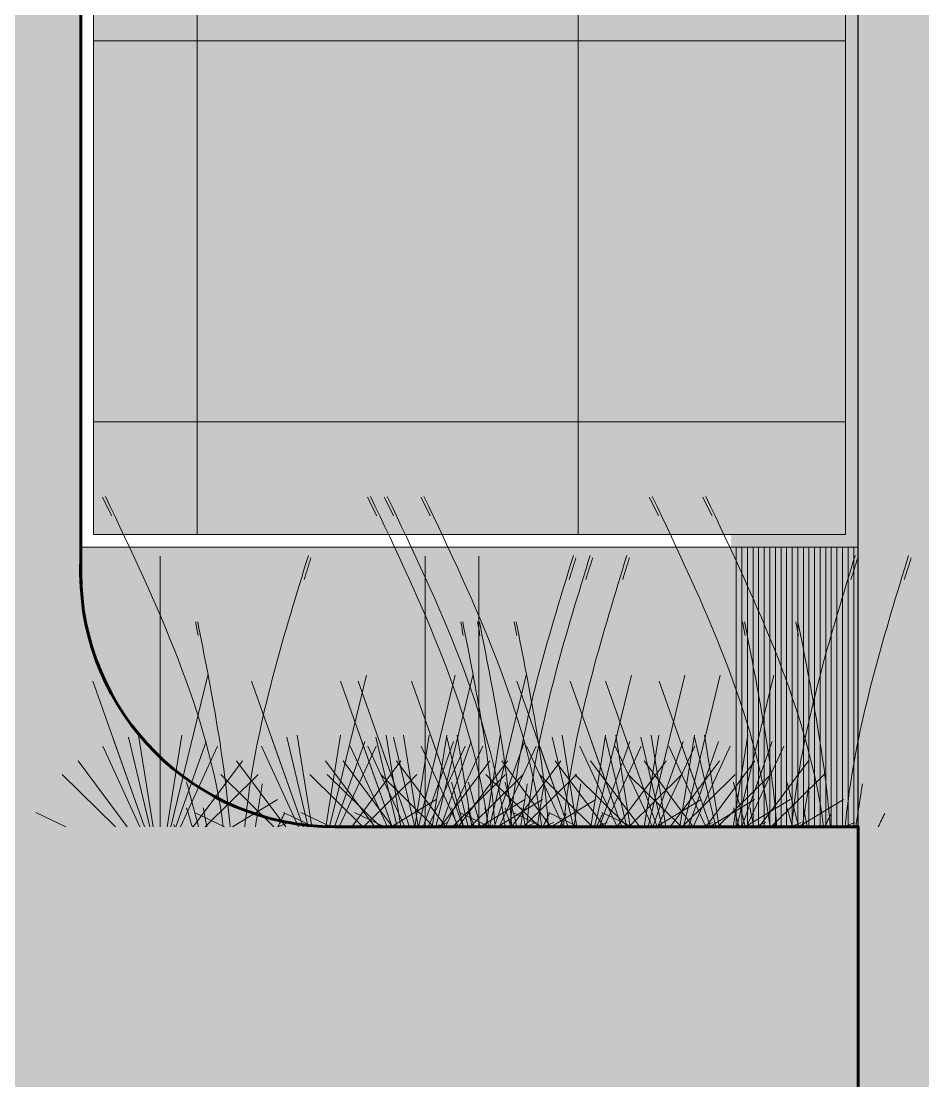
# Model space of a CAD drawing. Header units: millimetres. Extents: x 1555 to 3397, y 790 to 1592.
# Drawn here: x 1763.625 to 1765.399, y 802.072 to 804.158 of the extents above; entities that cross this region are included whole.
import ezdxf

# ---------------------------------------------------------------- set-up
doc = ezdxf.new("R2010")
doc.units = ezdxf.units.MM
doc.layers.get('0').update_dxf_attribs({"lineweight": 5})
for name, color, linetype, lineweight in [('MARCO DE VENTANA Y PUERTA', 250, 'Continuous', 13), ('marcos de ventanas', 7, 'Continuous', 15), ('MURO ELEV', 7, 'Continuous', 20), ('MURO ELEV 01', 251, 'Continuous', 30), ('MURO ELEV 02', 7, 'Continuous', 60), ('sombras', 250, 'Continuous', 0), ('valoriza', 147, 'Continuous', 9)]:
    doc.layers.add(name, color=color, linetype=linetype, lineweight=lineweight)
doc.layers.add('RELLENO DE MURO CORTE', color=7, linetype='Continuous', lineweight=5, true_color=0x5b605f)

# ---------------------------------------------------------------- blocks, each defined once
blk = doc.blocks.new('A$C5D62119A')
at = {"layer": 'sombras', "color": 118}
for p, q in [((0.242735027045569, -0.1289128031305609), (0.242735027045569, 0.4033295472188457)), ((-0.2654517364850335, -0.1289128031305609), (-0.337959089196147, 0.169305651711511)), ((-0.0904690116992697, -0.1289128031305609), (-0.1629763644102695, 0.169305651711511)), ((0.22166244932464, -0.1289128031305609), (0.1491550966136401, 0.169305651711511)), ((-0.2136864295366649, -0.1289128031305609), (-0.1121531948338088, 0.1577971998719931)), ((-0.0387037047507874, -0.1289128031305609), (0.0628295299520687, 0.1577971998719931)), ((0.2734277562731222, -0.1289128031305609), (0.3749609909759783, 0.1577971998719931)), ((-0.2581894527211261, -0.1289128031305609), (-0.2868892285036963, 0.0512004672555122)), ((-0.2305688648074238, -0.1289128031305609), (-0.2018690890247399, 0.0512004672555122)), ((-0.2237067534387052, -0.1289128031305609), (-0.181701981452079, 0.0471946558811851)), ((-0.0832067279352487, -0.1289128031305609), (-0.1119065037178188, 0.0512004672555122)), ((-0.0555861400215463, -0.1289128031305609), (-0.0268863642388624, 0.0512004672555122)), ((-0.0487240286528277, -0.1289128031305609), (-0.0067192566662015, 0.0471946558811851)), ((0.228924733088661, -0.1289128031305609), (0.2002249573060908, 0.0512004672555122)), ((0.2565453210023634, -0.1289128031305609), (0.2852450967850473, 0.0512004672555122)), ((0.263407432371082, -0.1289128031305609), (0.3054122043577081, 0.0471946558811851)), ((-0.2843228042853525, -0.1289128031305609), (-0.3574519595488255, 0.0297638343572544)), ((-0.2751195758671656, -0.1289128031305609), (-0.3346843425288171, 0.0390255228458045)), ((-0.2136387416613843, -0.1289128031305609), (-0.1540739749996192, 0.0390255228458045)), ((-0.2044355132431974, -0.1289128031305609), (-0.1313063579796108, 0.0297638343572544)), ((-0.1093400794993613, -0.1289128031305609), (-0.1824692347629479, 0.0297638343572544)), ((-0.1001368510812881, -0.1289128031305609), (-0.1597016177429396, 0.0390255228458045)), ((-0.0386560168755068, -0.1289128031305609), (0.0209087497862584, 0.0390255228458045)), ((-0.0294527884573199, -0.1289128031305609), (0.0436763668062668, 0.0297638343572544)), ((0.2027913815245483, -0.1289128031305609), (0.1296622262609617, 0.0297638343572544)), ((0.2119946099426215, -0.1289128031305609), (0.1524298432809701, 0.0390255228458045)), ((0.2734754441484029, -0.1289128031305609), (0.333040210810168, 0.0390255228458045)), ((0.2826786725665897, -0.1289128031305609), (0.3558078278301764, 0.0297638343572544)), ((-0.3091329201029112, -0.1289128031305609), (-0.406070545669877, 0.000834251677361)), ((-0.1341501953170336, -0.1289128031305609), (-0.2310878208839995, 0.000834251677361)), ((-0.1796253974255251, -0.1289128031305609), (-0.082687771858673, 0.000834251677361)), ((-0.0046426726396476, -0.1289128031305609), (0.0922949529272046, 0.000834251677361)), ((0.177981265706876, -0.1289128031305609), (0.0810436401399102, 0.000834251677361)), ((0.3074887883842621, -0.1289128031305609), (0.4044264139511143, 0.000834251677361)), ((-0.3326378218991977, -0.1289128031305609), (-0.4371300529021483, -0.0263011255387937)), ((-0.1576550971133201, -0.1289128031305609), (-0.2621473281162707, -0.0263011255387937)), ((-0.1561204956292386, -0.1289128031305609), (-0.05162826462628799, -0.0263011255387937)), ((0.0188622291566389, -0.1289128031305609), (0.1233544601595895, -0.0263011255387937)), ((0.1544763639105895, -0.1289128031305609), (0.0499841329076389, -0.0263011255387937)), ((0.3309936901805486, -0.1289128031305609), (0.4354859211834992, -0.0263011255387937)), ((-0.3866692797072346, -0.1289128031305609), (-0.4750977504758112, -0.0750501803543102)), ((-0.2116865549213571, -0.1289128031305609), (-0.3001150256899336, -0.0750501803543102)), ((0.1004449061025525, -0.1289128031305609), (0.012016435333976, -0.0750501803543102)), ((-0.0589994516432171, -0.1289128031305609), (0.0003445736779213, -0.1011677896271976)), ((0.1159832731426604, -0.1289128031305609), (0.1753272984637988, -0.1011677896271976)), ((0.4281147341665701, -0.1289128031305609), (0.4874587594877085, -0.1011677896271976)), ((-0.4757963524721163, -0.1289128031305609), (-0.4973676246781907, -0.1208339396875999)), ((-0.3008136276862388, -0.1289128031305609), (-0.3223848998923131, -0.1208339396875999)), ((0.0113178333376709, -0.1289128031305609), (-0.0102534388684035, -0.1208339396875999))]:
    blk.add_line(p, q, dxfattribs=at)
for points in [[(-0.4359684791439804, -0.1289128031305609), (-0.4066332095727603, 0.0958287138860215), (-0.3053064997764068, 0.3085282870090396), (-0.203979789980167, 0.5212278601320577)], [(0.1185407661729414, -0.1289128031305609), (0.1478760357442752, 0.0958287138860215), (0.249202745540515, 0.3085282870090396), (0.3505294553367548, 0.5212278601320577)], [(-0.4491616221911272, -0.1289128031305609), (-0.4387131736257289, 0.0063753903618817), (-0.4121212394677514, 0.1404384937548002), (-0.3855293053096602, 0.2745015971477187)], [(0.1053476231259083, -0.1289128031305609), (0.115796071691193, 0.0063753903618817), (0.1423880058492841, 0.1404384937548002), (0.1689799400073753, 0.2745015971477187)], [(-0.3870752536828377, -0.1289128031305609), (-0.3797724470744015, -0.0995962122622132), (-0.3717579513879627, -0.0703795239774081), (-0.3637434557016377, -0.0411628356928304)], [(0.1674339916341978, -0.1289128031305609), (0.174736798242634, -0.0995962122622132), (0.182751293928959, -0.0703795239774081), (0.1907657896153978, -0.0411628356928304)], [(-0.4992541825922672, -0.1289128031305609), (-0.5035052588825693, -0.1008523850980509), (-0.5080596637011467, -0.0728218082501826), (-0.5126140685197244, -0.0447912314023142)], [(0.0552550627246546, -0.1289128031305609), (0.0510039864343526, -0.1008523850980509), (0.0464495816158888, -0.0728218082501826), (0.0418951767973113, -0.0447912314023142)], [(-0.543572722147701, -0.1289128031307882), (-0.5477386486877549, -0.1202152853502412), (-0.5519622082117622, -0.1115298246636485), (-0.5561857677357694, -0.1028443639770558)], [(-0.4037242387825018, -0.1289128031305609), (-0.4013280194101299, -0.1165915989602126), (-0.398875188811644, -0.1042755377516187), (-0.3964223582129307, -0.0919594765427974)], [(-0.3751116974159458, -0.1289128031305609), (-0.3713842323305698, -0.116586001217911), (-0.3675638440161038, -0.1042727388803541), (-0.3637434557016377, -0.0919594765427974)], [(0.0109365231692209, -0.1289128031307882), (0.0067705966291669, -0.1202152853502412), (0.0025470371051597, -0.1115298246636485), (-0.0016765224188475, -0.1028443639770558)], [(0.1507850065345337, -0.1289128031305609), (0.1531812259067919, -0.1165915989602126), (0.1556340565053915, -0.1042755377516187), (0.1580868871039911, -0.0919594765427974)], [(0.1793975479009759, -0.1289128031305609), (0.183125012986352, -0.116586001217911), (0.186945401300818, -0.1042727388803541), (0.1907657896153978, -0.0919594765427974)], [(-0.3401380479015188, -0.1289128031305609), (-0.3395343188170727, -0.127479939005525), (-0.3389304109383602, -0.1260471138491539), (-0.3383265030596476, -0.1246142886925554)], [(0.214371197415403, -0.1289128031305609), (0.2149749264998491, -0.127479939005525), (0.2155788343786753, -0.1260471138491539), (0.2161827422573879, -0.1246142886925554)]]:
    blk.add_open_spline(points, degree=3, dxfattribs=at)
for points in [[(-0.1981225771414756, 0.5196573135294785), (-0.2164699850774241, 0.4829894483734734)], [(0.3563866681754462, 0.5196573135294785), (0.3380392602396114, 0.4829894483734734)], [(-0.6084374761800291, 0.4004866768486864), (-0.5950938834813542, 0.3579851174094983)], [(-0.0539282308629936, 0.4004866768486864), (-0.0405846381643187, 0.3579851174094983)], [(-0.3866007279364112, 0.2471480728233928), (-0.3815966565005055, 0.2746490466140585)], [(0.1679085173806243, 0.2471480728233928), (0.1729125888164162, 0.2746490466140585)]]:
    blk.add_spline(points, degree=3, dxfattribs=at)
for points in [[(-0.4783936007949024, -0.1289128031305609), (-0.4808061131044497, -0.1044214043129159), (-0.502297077100252, 0.0766498224593306), (-0.5564974565253351, 0.2527600069272466), (-0.6033888261844141, 0.4051214451351371)], [(0.0761156445221332, -0.1289128031305609), (0.0737031322124722, -0.1044214043129159), (0.0522121682166699, 0.0766498224593306), (-0.0019882112084133, 0.2527600069272466), (-0.0488795808674922, 0.4051214451351371)]]:
    blk.add_open_spline(points, degree=3, knots=[0.3292598922336086, 0.3292598922336086, 0.3292598922336086, 0.3292598922336086, 0.4033331014525032, 0.8785540064075213, 0.8785540064075213, 0.8785540064075213, 0.8785540064075213], dxfattribs=at)

msp = doc.modelspace()

# ---------------------------------------------------------------- hatches: boundary and pattern name
h = msp.add_hatch()
h.set_pattern_fill('_USER', color=256, scale=0.011, angle=90, style=0, pattern_type=0)
h.set_pattern_definition([(90, (-0.1708725752575901, -2.846504247641406), (-0.011, 6.735334946023076e-19), [])])
h.paths.add_polyline_path([(1765.271970877094, 803.1222263270835), (1765.021970877093, 803.1222263270835), (1765.021970877094, 802.5722263270834), (1765.271970877094, 802.5722263270834)])
h.paths.add_polyline_path([(1765.271970877102, 806.2222263270833), (1765.021970877101, 806.2222263270835), (1765.021970877101, 805.1222263270834), (1765.271970877102, 805.1222263270834)])
at = {"layer": 'marcos de ventanas'}
h = msp.add_hatch(dxfattribs=at)
h.set_pattern_fill('_USER', color=256, scale=0.75, style=0, double=1, pattern_type=0)
h.set_pattern_definition([(0, (168.7206388312079, 79.61857775955059), (0, 0.75), []), (90, (168.7206388312079, 79.61857775955059), (-0.75, 4.592273826833915e-17), [])])
h.paths.add_polyline_path([(1763.766970877096, 803.1472263270834), (1765.246970877094, 803.1472263270834), (1765.246970877094, 805.0972263270834), (1763.766970877096, 805.0972263270834)])
at = {"layer": 'RELLENO DE MURO CORTE', "true_color": 0xb21210}
h = msp.add_hatch(color=14, dxfattribs=at)
edge = h.paths.add_edge_path()
edge.add_line((1765.8719708771, 809.4722263270834), (1761.921970876565, 809.4722263270834))
edge.add_line((1761.921970876565, 809.4722263270834), (1761.921970877095, 801.9722263270836))
edge.add_line((1761.921970877095, 801.9722263270836), (1765.271970877101, 801.9722263270836))
edge.add_line((1765.271970877101, 801.9722263270836), (1765.271970877101, 802.5722263270834))
edge.add_line((1765.271970877101, 802.5722263270834), (1764.241970877096, 802.5722263270834))
edge.add_arc((1764.241970877096, 803.0722263270834), 0.5, 180, 270, ccw=False)
edge.add_line((1763.741970877096, 803.0722263270834), (1763.741970877096, 808.2722263270833))
edge.add_line((1763.741970877096, 808.2722263270833), (1765.8719708771, 808.2722263270833))
edge.add_line((1765.8719708771, 808.2722263270833), (1765.8719708771, 809.4722263270834))
at = {"layer": 'RELLENO DE MURO CORTE', "true_color": 0xfa7b19}
msp.add_hatch(color=30, dxfattribs=at).paths.add_polyline_path([(1765.871970877095, 808.2722263270833), (1765.871970877095, 801.9722263270836), (1765.271970877094, 801.9722263270836), (1765.271970877094, 808.2722263270833), (1765.421970877096, 808.2722263270833), (1765.421970877096, 802.1722263270834), (1765.621970877095, 802.1722263270834), (1765.621970877095, 808.2722263270833)])
at = {"layer": 'RELLENO DE MURO CORTE'}
h = msp.add_hatch(color=256, dxfattribs=at)
h.set_gradient(color1=(113, 142, 162), color2=(227, 233, 237), rotation=14.999999999999998, one_color=1, tint=0.9100000262260437, name='HEMISPHERICAL')
h.paths.add_polyline_path([(1763.766970877096, 808.2472263270834), (1765.246970877094, 808.2472263270834), (1765.246970877094, 806.2972263270854), (1763.766970877096, 806.2972263270854)])
h.paths.add_polyline_path([(1763.766970877096, 803.1472263270834), (1765.246970877094, 803.1472263270834), (1765.246970877094, 805.0972263270834), (1763.766970877096, 805.0972263270834)])
at = {"layer": 'sombras', "linetype": 'Continuous', "ltscale": 0.03}
h = msp.add_hatch(color=256, dxfattribs=at)
h.set_gradient(color1=(27, 80, 111), color2=(25, 74, 103), rotation=179.99999999999991, one_color=1, tint=0.25, name='CYLINDER')
h.paths.add_polyline_path([(1765.021970877093, 806.2222263270834), (1765.271970877094, 806.2222263270834), (1765.271970877093, 808.2722263270833), (1763.741970877096, 808.2722263270833), (1763.741970877096, 807.8722263270834), (1765.021970877093, 807.8722263270834)])
h.paths.add_polyline_path([(1765.021970877101, 803.1222263270835), (1765.271970877101, 803.1222263270835), (1765.271970877093, 805.1222263270834), (1765.021970877093, 805.1222263270838)])
at = {"layer": 'valoriza', "true_color": 0xfcc42c}
h = msp.add_hatch(color=40, dxfattribs=at)
h.paths.add_polyline_path([(1757.471970877092, 806.2722263270854), (1759.001970877098, 806.2722263270854), (1759.001970877091, 805.1222263270834), (1757.471970877092, 805.1222263270834)])
edge = h.paths.add_edge_path()
edge.add_line((1759.001970877098, 803.1222263270835), (1757.471970877092, 803.1222263270835))
edge.add_line((1757.471970877092, 803.1222263270835), (1757.471970877092, 802.5722263270834))
edge.add_line((1757.471970877092, 802.5722263270834), (1758.501970877098, 802.5722263270834))
edge.add_arc((1758.500460882369, 803.075871776837), 0.5036477133290049, 270.1717797030991, 365.2808422847156)
edge = h.paths.add_edge_path()
edge.add_line((1763.741970877096, 803.1222263270835), (1765.271970877094, 803.1222263270835))
edge.add_line((1765.271970877094, 803.1222263270835), (1765.271970877101, 802.5722263270834))
edge.add_line((1765.271970877101, 802.5722263270834), (1764.241970877096, 802.5722263270834))
edge.add_arc((1764.243480871824, 803.075871776837), 0.5036477133290049, 174.7191577152845, 269.8282202969009, ccw=False)
h.paths.add_polyline_path([(1763.741970877096, 806.2722263270854), (1765.271970877101, 806.2722263270854), (1765.271970877094, 805.1222263270834), (1763.741970877096, 805.1222263270834)])

# ---------------------------------------------------------------- linework, layer by layer
at = {"layer": 'MARCO DE VENTANA Y PUERTA'}
for points in [[(1763.741970877096, 805.1222263270834), (1765.271970877094, 805.1222263270834), (1765.271970877094, 803.1222263270835), (1763.741970877096, 803.1222263270835)], [(1763.766970877096, 805.0972263270834), (1765.246970877094, 805.0972263270834), (1765.246970877094, 803.1472263270834), (1763.766970877096, 803.1472263270834)]]:
    msp.add_lwpolyline(points, close=True, dxfattribs=at)
at = {"layer": 'MURO ELEV'}
msp.add_lwpolyline([(1763.741970877096, 805.1222263270834), (1765.271970877101, 805.1222263270834), (1765.271970877094, 803.1222263270835), (1763.741970877096, 803.1222263270835)], close=True, dxfattribs=at)
msp.add_lwpolyline([(1763.741970877096, 803.1222263270835), (1765.271970877094, 803.1222263270835), (1765.271970877101, 802.5722263270834), (1764.241970877096, 802.5722263270834, -0.4405786590453523), (1763.741970877096, 803.1222263270835)], format="xyb", close=True, dxfattribs=at)
at = {"layer": 'MURO ELEV 01'}
msp.add_lwpolyline([(1765.871970877095, 808.2722263270833), (1765.871970877095, 801.9722263270836), (1765.271970877094, 801.9722263270836), (1765.271970877094, 808.2722263270833), (1765.421970877096, 808.2722263270833), (1765.421970877096, 802.1722263270834), (1765.621970877095, 802.1722263270834), (1765.621970877095, 808.2722263270833)], close=True, dxfattribs=at)
at = {"layer": 'MURO ELEV 02'}
msp.add_lwpolyline([(1765.8719708771, 809.4722263270834), (1761.921970876565, 809.4722263270834), (1761.921970877095, 801.9722263270836), (1765.271970877101, 801.9722263270836), (1765.271970877101, 802.5722263270834), (1764.241970877096, 802.5722263270834, -0.414213562373095), (1763.741970877096, 803.0722263270834), (1763.741970877096, 808.2722263270833), (1765.8719708771, 808.2722263270833)], format="xyb", close=True, dxfattribs=at)
at = {"layer": 'sombras', "color": 118}
for p, q in [((1763.898354464965, 802.5722263270835), (1763.898354464965, 803.1044686774329)), ((1763.898354464965, 802.5722263270835), (1763.898354464965, 803.1044686774329)), ((1764.419992670408, 802.5722263270835), (1764.419992670408, 803.1044686774329)), ((1764.419992670408, 802.5722263270835), (1764.419992670408, 803.1044686774329)), ((1764.52518509135, 802.5722263270835), (1764.52518509135, 803.1044686774329)), ((1764.52518509135, 802.5722263270835), (1764.52518509135, 803.1044686774329)), ((1763.867661735737, 802.5722263270835), (1763.766128501034, 802.8589363300861)), ((1763.867661735737, 802.5722263270835), (1763.766128501034, 802.8589363300861)), ((1763.919427042685, 802.5722263270835), (1763.991934395396, 802.8704447819256)), ((1763.919427042685, 802.5722263270835), (1763.991934395396, 802.8704447819256)), ((1764.179793196761, 802.5722263270835), (1764.078259962058, 802.8589363300861)), ((1764.179793196761, 802.5722263270835), (1764.078259962058, 802.8589363300861)), ((1764.231558503709, 802.5722263270835), (1764.30406585642, 802.8704447819256)), ((1764.231558503709, 802.5722263270835), (1764.30406585642, 802.8704447819256)), ((1764.354775921547, 802.5722263270835), (1764.253242686844, 802.8589363300861)), ((1764.354775921547, 802.5722263270835), (1764.253242686844, 802.8589363300861)), ((1764.38929994118, 802.5722263270835), (1764.287766706477, 802.8589363300861)), ((1764.38929994118, 802.5722263270835), (1764.287766706477, 802.8589363300861)), ((1764.494492362122, 802.5722263270835), (1764.392959127419, 802.8589363300861)), ((1764.494492362122, 802.5722263270835), (1764.392959127419, 802.8589363300861)), ((1764.406541228495, 802.5722263270835), (1764.479048581206, 802.8704447819256)), ((1764.406541228495, 802.5722263270835), (1764.479048581206, 802.8704447819256)), ((1764.441065248128, 802.5722263270835), (1764.513572600839, 802.8704447819256)), ((1764.441065248128, 802.5722263270835), (1764.513572600839, 802.8704447819256)), ((1764.54625766907, 802.5722263270835), (1764.618765021781, 802.8704447819256)), ((1764.54625766907, 802.5722263270835), (1764.618765021781, 802.8704447819256)), ((1764.701431402204, 802.5722263270835), (1764.599898167501, 802.8589363300861)), ((1764.701431402204, 802.5722263270835), (1764.599898167501, 802.8589363300861)), ((1764.806623823146, 802.5722263270835), (1764.705090588443, 802.8589363300861)), ((1764.806623823146, 802.5722263270835), (1764.705090588443, 802.8589363300861)), ((1764.753196709152, 802.5722263270835), (1764.825704061863, 802.8704447819256)), ((1764.753196709152, 802.5722263270835), (1764.825704061863, 802.8704447819256)), ((1764.87641412699, 802.5722263270835), (1764.774880892287, 802.8589363300861)), ((1764.87641412699, 802.5722263270835), (1764.774880892287, 802.8589363300861)), ((1764.858389130094, 802.5722263270835), (1764.930896482805, 802.8704447819256)), ((1764.858389130094, 802.5722263270835), (1764.930896482805, 802.8704447819256)), ((1764.981606547932, 802.5722263270835), (1764.880073313229, 802.8589363300861)), ((1764.981606547932, 802.5722263270835), (1764.880073313229, 802.8589363300861)), ((1764.928179433938, 802.5722263270835), (1765.000686786649, 802.8704447819256)), ((1764.928179433938, 802.5722263270835), (1765.000686786649, 802.8704447819256)), ((1765.03337185488, 802.5722263270835), (1765.105879207591, 802.8704447819256)), ((1765.03337185488, 802.5722263270835), (1765.105879207591, 802.8704447819256)), ((1763.884544171008, 802.5722263270835), (1763.855844395225, 802.7523395974696)), ((1763.884544171008, 802.5722263270835), (1763.855844395225, 802.7523395974696)), ((1763.912164758921, 802.5722263270835), (1763.940864534704, 802.7523395974696)), ((1763.912164758921, 802.5722263270835), (1763.940864534704, 802.7523395974696)), ((1764.196675632032, 802.5722263270835), (1764.167975856249, 802.7523395974696)), ((1764.196675632032, 802.5722263270835), (1764.167975856249, 802.7523395974696)), ((1764.224296219945, 802.5722263270835), (1764.252995995728, 802.7523395974696)), ((1764.224296219945, 802.5722263270835), (1764.252995995728, 802.7523395974696)), ((1764.371658356818, 802.5722263270835), (1764.342958581035, 802.7523395974696)), ((1764.371658356818, 802.5722263270835), (1764.342958581035, 802.7523395974696)), ((1764.406182376451, 802.5722263270835), (1764.377482600668, 802.7523395974696)), ((1764.406182376451, 802.5722263270835), (1764.377482600668, 802.7523395974696)), ((1764.399278944731, 802.5722263270835), (1764.427978720514, 802.7523395974696)), ((1764.399278944731, 802.5722263270835), (1764.427978720514, 802.7523395974696)), ((1764.433802964364, 802.5722263270835), (1764.462502740147, 802.7523395974696)), ((1764.433802964364, 802.5722263270835), (1764.462502740147, 802.7523395974696)), ((1764.511374797393, 802.5722263270835), (1764.48267502161, 802.7523395974696)), ((1764.511374797393, 802.5722263270835), (1764.48267502161, 802.7523395974696)), ((1764.538995385306, 802.5722263270835), (1764.567695161089, 802.7523395974696)), ((1764.538995385306, 802.5722263270835), (1764.567695161089, 802.7523395974696)), ((1764.718313837475, 802.5722263270835), (1764.689614061692, 802.7523395974696)), ((1764.718313837475, 802.5722263270835), (1764.689614061692, 802.7523395974696)), ((1764.745934425388, 802.5722263270835), (1764.774634201171, 802.7523395974696)), ((1764.745934425388, 802.5722263270835), (1764.774634201171, 802.7523395974696)), ((1764.823506258417, 802.5722263270835), (1764.794806482634, 802.7523395974696)), ((1764.823506258417, 802.5722263270835), (1764.794806482634, 802.7523395974696)), ((1764.85112684633, 802.5722263270835), (1764.879826622113, 802.7523395974696)), ((1764.85112684633, 802.5722263270835), (1764.879826622113, 802.7523395974696)), ((1764.893296562261, 802.5722263270835), (1764.864596786478, 802.7523395974696)), ((1764.893296562261, 802.5722263270835), (1764.864596786478, 802.7523395974696)), ((1764.920917150174, 802.5722263270835), (1764.949616925957, 802.7523395974696)), ((1764.920917150174, 802.5722263270835), (1764.949616925957, 802.7523395974696)), ((1764.998488983203, 802.5722263270835), (1764.96978920742, 802.7523395974696)), ((1764.998488983203, 802.5722263270835), (1764.96978920742, 802.7523395974696)), ((1765.026109571116, 802.5722263270835), (1765.054809346899, 802.7523395974696)), ((1765.026109571116, 802.5722263270835), (1765.054809346899, 802.7523395974696)), ((1763.858410819443, 802.5722263270835), (1763.78528166418, 802.7309029645713)), ((1763.858410819443, 802.5722263270835), (1763.78528166418, 802.7309029645713)), ((1763.867614047861, 802.5722263270835), (1763.8080492812, 802.7401646530599)), ((1763.867614047861, 802.5722263270835), (1763.8080492812, 802.7401646530599)), ((1763.877682059639, 802.5722263270835), (1763.835677287652, 802.7483337860953)), ((1763.877682059639, 802.5722263270835), (1763.835677287652, 802.7483337860953)), ((1763.929094882067, 802.5722263270835), (1763.988659648729, 802.7401646530599)), ((1763.929094882067, 802.5722263270835), (1763.988659648729, 802.7401646530599)), ((1763.938298110485, 802.5722263270835), (1764.011427265749, 802.7309029645713)), ((1763.938298110485, 802.5722263270835), (1764.011427265749, 802.7309029645713)), ((1764.170542280467, 802.5722263270835), (1764.097413125204, 802.7309029645713)), ((1764.170542280467, 802.5722263270835), (1764.097413125204, 802.7309029645713)), ((1764.179745508886, 802.5722263270835), (1764.120180742224, 802.7401646530599)), ((1764.179745508886, 802.5722263270835), (1764.120180742224, 802.7401646530599)), ((1764.189813520663, 802.5722263270835), (1764.147808748676, 802.7483337860953)), ((1764.189813520663, 802.5722263270835), (1764.147808748676, 802.7483337860953)), ((1764.241226343091, 802.5722263270835), (1764.300791109753, 802.7401646530599)), ((1764.241226343091, 802.5722263270835), (1764.300791109753, 802.7401646530599)), ((1764.250429571509, 802.5722263270835), (1764.323558726773, 802.7309029645713)), ((1764.250429571509, 802.5722263270835), (1764.323558726773, 802.7309029645713)), ((1764.345525005253, 802.5722263270835), (1764.27239584999, 802.7309029645713)), ((1764.345525005253, 802.5722263270835), (1764.27239584999, 802.7309029645713)), ((1764.354728233671, 802.5722263270835), (1764.29516346701, 802.7401646530599)), ((1764.354728233671, 802.5722263270835), (1764.29516346701, 802.7401646530599)), ((1764.380049024886, 802.5722263270835), (1764.306919869623, 802.7309029645713)), ((1764.380049024886, 802.5722263270835), (1764.306919869623, 802.7309029645713)), ((1764.364796245449, 802.5722263270835), (1764.322791473462, 802.7483337860953)), ((1764.364796245449, 802.5722263270835), (1764.322791473462, 802.7483337860953)), ((1764.389252253304, 802.5722263270835), (1764.329687486643, 802.7401646530599)), ((1764.389252253304, 802.5722263270835), (1764.329687486643, 802.7401646530599)), ((1764.399320265082, 802.5722263270835), (1764.357315493095, 802.7483337860953)), ((1764.399320265082, 802.5722263270835), (1764.357315493095, 802.7483337860953)), ((1764.485241445828, 802.5722263270835), (1764.412112290565, 802.7309029645713)), ((1764.485241445828, 802.5722263270835), (1764.412112290565, 802.7309029645713)), ((1764.416209067877, 802.5722263270835), (1764.475773834539, 802.7401646530599)), ((1764.416209067877, 802.5722263270835), (1764.475773834539, 802.7401646530599)), ((1764.425412296295, 802.5722263270835), (1764.498541451559, 802.7309029645713)), ((1764.425412296295, 802.5722263270835), (1764.498541451559, 802.7309029645713)), ((1764.494444674247, 802.5722263270835), (1764.434879907585, 802.7401646530599)), ((1764.494444674247, 802.5722263270835), (1764.434879907585, 802.7401646530599)), ((1764.45073308751, 802.5722263270835), (1764.510297854172, 802.7401646530599)), ((1764.45073308751, 802.5722263270835), (1764.510297854172, 802.7401646530599)), ((1764.459936315928, 802.5722263270835), (1764.533065471192, 802.7309029645713)), ((1764.459936315928, 802.5722263270835), (1764.533065471192, 802.7309029645713)), ((1764.504512686024, 802.5722263270835), (1764.462507914037, 802.7483337860953)), ((1764.504512686024, 802.5722263270835), (1764.462507914037, 802.7483337860953)), ((1764.555925508452, 802.5722263270835), (1764.615490275114, 802.7401646530599)), ((1764.555925508452, 802.5722263270835), (1764.615490275114, 802.7401646530599)), ((1764.565128736871, 802.5722263270835), (1764.638257892134, 802.7309029645713)), ((1764.565128736871, 802.5722263270835), (1764.638257892134, 802.7309029645713)), ((1764.69218048591, 802.5722263270835), (1764.619051330647, 802.7309029645713)), ((1764.69218048591, 802.5722263270835), (1764.619051330647, 802.7309029645713)), ((1764.701383714329, 802.5722263270835), (1764.641818947667, 802.7401646530599)), ((1764.701383714329, 802.5722263270835), (1764.641818947667, 802.7401646530599)), ((1764.711451726106, 802.5722263270835), (1764.669446954119, 802.7483337860953)), ((1764.711451726106, 802.5722263270835), (1764.669446954119, 802.7483337860953)), ((1764.797372906852, 802.5722263270835), (1764.724243751589, 802.7309029645713)), ((1764.797372906852, 802.5722263270835), (1764.724243751589, 802.7309029645713)), ((1764.806576135271, 802.5722263270835), (1764.747011368609, 802.7401646530599)), ((1764.806576135271, 802.5722263270835), (1764.747011368609, 802.7401646530599)), ((1764.762864548534, 802.5722263270835), (1764.822429315196, 802.7401646530599)), ((1764.762864548534, 802.5722263270835), (1764.822429315196, 802.7401646530599)), ((1764.772067776952, 802.5722263270835), (1764.845196932216, 802.7309029645713)), ((1764.772067776952, 802.5722263270835), (1764.845196932216, 802.7309029645713)), ((1764.816644147048, 802.5722263270835), (1764.774639375061, 802.7483337860953)), ((1764.816644147048, 802.5722263270835), (1764.774639375061, 802.7483337860953)), ((1764.867163210696, 802.5722263270835), (1764.794034055433, 802.7309029645713)), ((1764.867163210696, 802.5722263270835), (1764.794034055433, 802.7309029645713)), ((1764.876366439114, 802.5722263270835), (1764.816801672453, 802.7401646530599)), ((1764.876366439114, 802.5722263270835), (1764.816801672453, 802.7401646530599)), ((1764.886434450892, 802.5722263270835), (1764.844429678905, 802.7483337860953)), ((1764.886434450892, 802.5722263270835), (1764.844429678905, 802.7483337860953)), ((1764.868056969476, 802.5722263270835), (1764.927621736138, 802.7401646530599)), ((1764.868056969476, 802.5722263270835), (1764.927621736138, 802.7401646530599)), ((1764.877260197894, 802.5722263270835), (1764.950389353158, 802.7309029645713)), ((1764.877260197894, 802.5722263270835), (1764.950389353158, 802.7309029645713)), ((1764.972355631638, 802.5722263270835), (1764.899226476375, 802.7309029645713)), ((1764.972355631638, 802.5722263270835), (1764.899226476375, 802.7309029645713)), ((1764.981558860057, 802.5722263270835), (1764.921994093395, 802.7401646530599)), ((1764.981558860057, 802.5722263270835), (1764.921994093395, 802.7401646530599)), ((1764.93784727332, 802.5722263270835), (1764.997412039982, 802.7401646530599)), ((1764.93784727332, 802.5722263270835), (1764.997412039982, 802.7401646530599)), ((1764.947050501738, 802.5722263270835), (1765.020179657002, 802.7309029645713)), ((1764.947050501738, 802.5722263270835), (1765.020179657002, 802.7309029645713)), ((1764.991626871834, 802.5722263270835), (1764.949622099847, 802.7483337860953)), ((1764.991626871834, 802.5722263270835), (1764.949622099847, 802.7483337860953)), ((1765.043039694262, 802.5722263270835), (1765.102604460924, 802.7401646530599)), ((1765.043039694262, 802.5722263270835), (1765.102604460924, 802.7401646530599)), ((1765.052242922681, 802.5722263270835), (1765.125372077944, 802.7309029645713)), ((1765.052242922681, 802.5722263270835), (1765.125372077944, 802.7309029645713)), ((1763.833600703626, 802.5722263270835), (1763.736663078059, 802.7019733818914)), ((1763.833600703626, 802.5722263270835), (1763.736663078059, 802.7019733818914)), ((1763.963108226303, 802.5722263270835), (1764.06004585187, 802.7019733818914)), ((1763.963108226303, 802.5722263270835), (1764.06004585187, 802.7019733818914)), ((1764.14573216465, 802.5722263270835), (1764.048794539083, 802.7019733818914)), ((1764.14573216465, 802.5722263270835), (1764.048794539083, 802.7019733818914)), ((1764.320714889436, 802.5722263270835), (1764.223777263869, 802.7019733818914)), ((1764.320714889436, 802.5722263270835), (1764.223777263869, 802.7019733818914)), ((1764.355238909069, 802.5722263270835), (1764.258301283502, 802.7019733818914)), ((1764.355238909069, 802.5722263270835), (1764.258301283502, 802.7019733818914)), ((1764.275239687327, 802.5722263270835), (1764.372177312894, 802.7019733818914)), ((1764.275239687327, 802.5722263270835), (1764.372177312894, 802.7019733818914)), ((1764.460431330011, 802.5722263270835), (1764.363493704444, 802.7019733818914)), ((1764.460431330011, 802.5722263270835), (1764.363493704444, 802.7019733818914)), ((1764.450222412113, 802.5722263270835), (1764.54716003768, 802.7019733818914)), ((1764.450222412113, 802.5722263270835), (1764.54716003768, 802.7019733818914)), ((1764.484746431746, 802.5722263270835), (1764.581684057313, 802.7019733818914)), ((1764.484746431746, 802.5722263270835), (1764.581684057313, 802.7019733818914)), ((1764.667370370093, 802.5722263270835), (1764.570432744526, 802.7019733818914)), ((1764.667370370093, 802.5722263270835), (1764.570432744526, 802.7019733818914)), ((1764.589938852688, 802.5722263270835), (1764.686876478255, 802.7019733818914)), ((1764.589938852688, 802.5722263270835), (1764.686876478255, 802.7019733818914)), ((1764.772562791035, 802.5722263270835), (1764.675625165468, 802.7019733818914)), ((1764.772562791035, 802.5722263270835), (1764.675625165468, 802.7019733818914)), ((1764.842353094878, 802.5722263270835), (1764.745415469312, 802.7019733818914)), ((1764.842353094878, 802.5722263270835), (1764.745415469312, 802.7019733818914)), ((1764.79687789277, 802.5722263270835), (1764.893815518337, 802.7019733818914)), ((1764.79687789277, 802.5722263270835), (1764.893815518337, 802.7019733818914)), ((1764.947545515821, 802.5722263270835), (1764.850607890254, 802.7019733818914)), ((1764.947545515821, 802.5722263270835), (1764.850607890254, 802.7019733818914)), ((1764.902070313712, 802.5722263270835), (1764.999007939279, 802.7019733818914)), ((1764.902070313712, 802.5722263270835), (1764.999007939279, 802.7019733818914)), ((1764.971860617556, 802.5722263270835), (1765.068798243123, 802.7019733818914)), ((1764.971860617556, 802.5722263270835), (1765.068798243123, 802.7019733818914)), ((1765.077053038498, 802.5722263270835), (1765.173990664065, 802.7019733818914)), ((1765.077053038498, 802.5722263270835), (1765.173990664065, 802.7019733818914)), ((1763.810095801829, 802.5722263270835), (1763.705603570826, 802.6748380046753)), ((1763.810095801829, 802.5722263270835), (1763.705603570826, 802.6748380046753)), ((1763.986613128099, 802.5722263270835), (1764.091105359102, 802.6748380046753)), ((1763.986613128099, 802.5722263270835), (1764.091105359102, 802.6748380046753)), ((1764.122227262853, 802.5722263270835), (1764.01773503185, 802.6748380046753)), ((1764.122227262853, 802.5722263270835), (1764.01773503185, 802.6748380046753)), ((1764.297209987639, 802.5722263270835), (1764.192717756636, 802.6748380046753)), ((1764.297209987639, 802.5722263270835), (1764.192717756636, 802.6748380046753)), ((1764.331734007272, 802.5722263270835), (1764.227241776269, 802.6748380046753)), ((1764.331734007272, 802.5722263270835), (1764.227241776269, 802.6748380046753)), ((1764.298744589123, 802.5722263270835), (1764.403236820126, 802.6748380046753)), ((1764.298744589123, 802.5722263270835), (1764.403236820126, 802.6748380046753)), ((1764.436926428215, 802.5722263270835), (1764.332434197212, 802.6748380046753)), ((1764.436926428215, 802.5722263270835), (1764.332434197212, 802.6748380046753)), ((1764.473727313909, 802.5722263270835), (1764.578219544912, 802.6748380046753)), ((1764.473727313909, 802.5722263270835), (1764.578219544912, 802.6748380046753)), ((1764.508251333542, 802.5722263270835), (1764.612743564545, 802.6748380046753)), ((1764.508251333542, 802.5722263270835), (1764.612743564545, 802.6748380046753)), ((1764.643865468296, 802.5722263270835), (1764.539373237293, 802.6748380046753)), ((1764.643865468296, 802.5722263270835), (1764.539373237293, 802.6748380046753)), ((1764.613443754484, 802.5722263270835), (1764.717935985487, 802.6748380046753)), ((1764.613443754484, 802.5722263270835), (1764.717935985487, 802.6748380046753)), ((1764.749057889238, 802.5722263270835), (1764.644565658235, 802.6748380046753)), ((1764.749057889238, 802.5722263270835), (1764.644565658235, 802.6748380046753)), ((1764.818848193082, 802.5722263270835), (1764.714355962079, 802.6748380046753)), ((1764.818848193082, 802.5722263270835), (1764.714355962079, 802.6748380046753)), ((1764.924040614024, 802.5722263270835), (1764.819548383021, 802.6748380046753)), ((1764.924040614024, 802.5722263270835), (1764.819548383021, 802.6748380046753)), ((1764.820382794566, 802.5722263270835), (1764.924875025569, 802.6748380046753)), ((1764.820382794566, 802.5722263270835), (1764.924875025569, 802.6748380046753)), ((1764.925575215508, 802.5722263270835), (1765.030067446511, 802.6748380046753)), ((1764.925575215508, 802.5722263270835), (1765.030067446511, 802.6748380046753)), ((1764.995365519352, 802.5722263270835), (1765.099857750355, 802.6748380046753)), ((1764.995365519352, 802.5722263270835), (1765.099857750355, 802.6748380046753)), ((1765.100557940294, 802.5722263270835), (1765.205050171297, 802.6748380046753)), ((1765.100557940294, 802.5722263270835), (1765.205050171297, 802.6748380046753)), ((1764.040644585908, 802.5722263270835), (1764.129073056676, 802.6260889498598)), ((1764.040644585908, 802.5722263270835), (1764.129073056676, 802.6260889498598)), ((1764.352776046931, 802.5722263270835), (1764.4412045177, 802.6260889498598)), ((1764.352776046931, 802.5722263270835), (1764.4412045177, 802.6260889498598)), ((1764.527758771717, 802.5722263270835), (1764.616187242486, 802.6260889498598)), ((1764.527758771717, 802.5722263270835), (1764.616187242486, 802.6260889498598)), ((1764.562282791351, 802.5722263270835), (1764.650711262119, 802.6260889498598)), ((1764.562282791351, 802.5722263270835), (1764.650711262119, 802.6260889498598)), ((1764.667475212293, 802.5722263270835), (1764.755903683061, 802.6260889498598)), ((1764.667475212293, 802.5722263270835), (1764.755903683061, 802.6260889498598)), ((1764.874414252374, 802.5722263270835), (1764.962842723143, 802.6260889498598)), ((1764.874414252374, 802.5722263270835), (1764.962842723143, 802.6260889498598)), ((1764.979606673316, 802.5722263270835), (1765.068035144085, 802.6260889498598)), ((1764.979606673316, 802.5722263270835), (1765.068035144085, 802.6260889498598)), ((1765.04939697716, 802.5722263270835), (1765.137825447929, 802.6260889498598)), ((1765.04939697716, 802.5722263270835), (1765.137825447929, 802.6260889498598)), ((1765.154589398102, 802.5722263270835), (1765.243017868871, 802.6260889498598)), ((1765.154589398102, 802.5722263270835), (1765.243017868871, 802.6260889498598)), ((1763.712974757844, 802.5722263270835), (1763.653630732522, 802.5999713405869)), ((1763.712974757844, 802.5722263270835), (1763.653630732522, 802.5999713405869)), ((1764.025106218867, 802.5722263270835), (1763.965762193546, 802.5999713405869)), ((1764.025106218867, 802.5722263270835), (1763.965762193546, 802.5999713405869)), ((1764.200088943653, 802.5722263270835), (1764.140744918332, 802.5999713405869)), ((1764.200088943653, 802.5722263270835), (1764.140744918332, 802.5999713405869)), ((1764.234612963286, 802.5722263270835), (1764.175268937965, 802.5999713405869)), ((1764.234612963286, 802.5722263270835), (1764.175268937965, 802.5999713405869)), ((1764.339805384229, 802.5722263270835), (1764.280461358907, 802.5999713405869)), ((1764.339805384229, 802.5722263270835), (1764.280461358907, 802.5999713405869)), ((1764.54674442431, 802.5722263270835), (1764.487400398989, 802.5999713405869)), ((1764.54674442431, 802.5722263270835), (1764.487400398989, 802.5999713405869)), ((1764.651936845253, 802.5722263270835), (1764.592592819931, 802.5999713405869)), ((1764.651936845253, 802.5722263270835), (1764.592592819931, 802.5999713405869)), ((1764.721727149096, 802.5722263270835), (1764.662383123775, 802.5999713405869)), ((1764.721727149096, 802.5722263270835), (1764.662383123775, 802.5999713405869)), ((1764.826919570038, 802.5722263270835), (1764.767575544717, 802.5999713405869)), ((1764.826919570038, 802.5722263270835), (1764.767575544717, 802.5999713405869)), ((1764.129771658672, 802.5722263270835), (1764.151342930878, 802.5803051905265)), ((1764.129771658672, 802.5722263270835), (1764.151342930878, 802.5803051905265)), ((1764.441903119696, 802.5722263270835), (1764.463474391902, 802.5803051905265)), ((1764.441903119696, 802.5722263270835), (1764.463474391902, 802.5803051905265)), ((1764.616885844482, 802.5722263270835), (1764.638457116688, 802.5803051905265)), ((1764.616885844482, 802.5722263270835), (1764.638457116688, 802.5803051905265)), ((1764.651409864115, 802.5722263270835), (1764.672981136321, 802.5803051905265)), ((1764.651409864115, 802.5722263270835), (1764.672981136321, 802.5803051905265)), ((1764.756602285057, 802.5722263270835), (1764.778173557263, 802.5803051905265)), ((1764.756602285057, 802.5722263270835), (1764.778173557263, 802.5803051905265)), ((1764.963541325139, 802.5722263270835), (1764.985112597345, 802.5803051905265)), ((1764.963541325139, 802.5722263270835), (1764.985112597345, 802.5803051905265)), ((1765.068733746081, 802.5722263270835), (1765.090305018287, 802.5803051905265)), ((1765.068733746081, 802.5722263270835), (1765.090305018287, 802.5803051905265)), ((1765.138524049925, 802.5722263270835), (1765.160095322131, 802.5803051905265)), ((1765.138524049925, 802.5722263270835), (1765.160095322131, 802.5803051905265)), ((1765.243716470867, 802.5722263270835), (1765.265287743073, 802.5803051905265)), ((1765.243716470867, 802.5722263270835), (1765.265287743073, 802.5803051905265))]:
    msp.add_line(p, q, dxfattribs=at)
for points in [[(1763.784702823835, 803.2207964437436), (1763.79081862648, 803.2085738220248), (1763.796934429125, 803.1963512003063), (1763.80305023177, 803.1841285785875)], [(1763.784702823835, 803.2207964437436), (1763.79081862648, 803.2085738220248), (1763.796934429125, 803.1963512003063), (1763.80305023177, 803.1841285785875)], [(1764.022548725837, 802.5722263270835), (1763.993213456266, 802.7969678441001), (1763.891886746469, 803.0096674172231), (1763.790560036673, 803.2223669903461)], [(1764.022548725837, 802.5722263270835), (1763.993213456266, 802.7969678441001), (1763.891886746469, 803.0096674172231), (1763.790560036673, 803.2223669903461)], [(1764.306341029278, 803.2207964437436), (1764.312456831923, 803.2085738220248), (1764.318572634568, 803.1963512003063), (1764.324688437213, 803.1841285785875)], [(1764.306341029278, 803.2207964437436), (1764.312456831923, 803.2085738220248), (1764.318572634568, 803.1963512003063), (1764.324688437213, 803.1841285785875)], [(1764.54418693128, 802.5722263270835), (1764.514851661709, 802.7969678441001), (1764.413524951912, 803.0096674172231), (1764.312198242116, 803.2223669903461)], [(1764.54418693128, 802.5722263270835), (1764.514851661709, 802.7969678441001), (1764.413524951912, 803.0096674172231), (1764.312198242116, 803.2223669903461)], [(1764.339212069151, 803.2207964437436), (1764.345327871797, 803.2085738220248), (1764.351443674442, 803.1963512003063), (1764.357559477088, 803.1841285785875)], [(1764.339212069151, 803.2207964437436), (1764.345327871797, 803.2085738220248), (1764.351443674442, 803.1963512003063), (1764.357559477088, 803.1841285785875)], [(1764.577057971154, 802.5722263270835), (1764.547722701583, 802.7969678441001), (1764.446395991786, 803.0096674172231), (1764.34506928199, 803.2223669903461)], [(1764.577057971154, 802.5722263270835), (1764.547722701583, 802.7969678441001), (1764.446395991786, 803.0096674172231), (1764.34506928199, 803.2223669903461)], [(1764.41153345022, 803.2207964437436), (1764.417649252865, 803.2085738220248), (1764.42376505551, 803.1963512003063), (1764.429880858155, 803.1841285785875)], [(1764.41153345022, 803.2207964437436), (1764.417649252865, 803.2085738220248), (1764.42376505551, 803.1963512003063), (1764.429880858155, 803.1841285785875)], [(1764.649379352222, 802.5722263270835), (1764.620044082651, 802.7969678441001), (1764.518717372855, 803.0096674172231), (1764.417390663058, 803.2223669903461)], [(1764.649379352222, 802.5722263270835), (1764.620044082651, 802.7969678441001), (1764.518717372855, 803.0096674172231), (1764.417390663058, 803.2223669903461)], [(1764.860850274594, 803.2207964437436), (1764.86696607724, 803.2085738220248), (1764.873081879885, 803.1963512003063), (1764.87919768253, 803.1841285785875)], [(1764.860850274594, 803.2207964437436), (1764.86696607724, 803.2085738220248), (1764.873081879885, 803.1963512003063), (1764.87919768253, 803.1841285785875)], [(1765.098696176597, 802.5722263270835), (1765.069360907026, 802.7969678441001), (1764.968034197229, 803.0096674172231), (1764.866707487433, 803.2223669903461)], [(1765.098696176597, 802.5722263270835), (1765.069360907026, 802.7969678441001), (1764.968034197229, 803.0096674172231), (1764.866707487433, 803.2223669903461)], [(1764.966042695537, 803.2207964437436), (1764.972158498182, 803.2085738220248), (1764.978274300827, 803.1963512003063), (1764.984390103473, 803.1841285785875)], [(1764.966042695537, 803.2207964437436), (1764.972158498182, 803.2085738220248), (1764.978274300827, 803.1963512003063), (1764.984390103473, 803.1841285785875)], [(1765.203888597539, 802.5722263270835), (1765.174553327968, 802.7969678441001), (1765.073226618171, 803.0096674172231), (1764.971899908375, 803.2223669903461)], [(1765.203888597539, 802.5722263270835), (1765.174553327968, 802.7969678441001), (1765.073226618171, 803.0096674172231), (1764.971899908375, 803.2223669903461)], [(1764.195017722873, 803.1016258070628), (1764.19056985864, 803.087458620583), (1764.186121994407, 803.0732914341033), (1764.181674130174, 803.0591242476236)], [(1764.195017722873, 803.1016258070628), (1764.19056985864, 803.087458620583), (1764.186121994407, 803.0732914341033), (1764.181674130174, 803.0591242476236)], [(1764.716655928316, 803.1016258070628), (1764.712208064083, 803.087458620583), (1764.70776019985, 803.0732914341033), (1764.703312335617, 803.0591242476236)], [(1764.716655928316, 803.1016258070628), (1764.712208064083, 803.087458620583), (1764.70776019985, 803.0732914341033), (1764.703312335617, 803.0591242476236)], [(1764.74952696819, 803.1016258070628), (1764.745079103957, 803.087458620583), (1764.740631239724, 803.0732914341033), (1764.736183375491, 803.0591242476236)], [(1764.74952696819, 803.1016258070628), (1764.745079103957, 803.087458620583), (1764.740631239724, 803.0732914341033), (1764.736183375491, 803.0591242476236)], [(1764.821848349258, 803.1016258070628), (1764.817400485025, 803.087458620583), (1764.812952620792, 803.0732914341033), (1764.808504756559, 803.0591242476236)], [(1764.821848349258, 803.1016258070628), (1764.817400485025, 803.087458620583), (1764.812952620792, 803.0732914341033), (1764.808504756559, 803.0591242476236)], [(1765.271165173633, 803.1016258070628), (1765.2667173094, 803.087458620583), (1765.262269445167, 803.0732914341033), (1765.257821580934, 803.0591242476236)], [(1765.271165173633, 803.1016258070628), (1765.2667173094, 803.087458620583), (1765.262269445167, 803.0732914341033), (1765.257821580934, 803.0591242476236)], [(1765.376357594575, 803.1016258070628), (1765.371909730342, 803.087458620583), (1765.367461866109, 803.0732914341033), (1765.363014001877, 803.0591242476236)], [(1765.376357594575, 803.1016258070628), (1765.371909730342, 803.087458620583), (1765.367461866109, 803.0732914341033), (1765.363014001877, 803.0591242476236)], [(1763.973180974629, 802.9482872030375), (1763.971512950817, 802.957454194301), (1763.969844927006, 802.9666211855646), (1763.968176903194, 802.9757881768281)], [(1763.973180974629, 802.9482872030375), (1763.971512950817, 802.957454194301), (1763.969844927006, 802.9666211855646), (1763.968176903194, 802.9757881768281)], [(1764.035741868884, 802.5722263270835), (1764.025293420319, 802.707514520576), (1763.998701486161, 802.8415776239689), (1763.972109552003, 802.9756407273618)], [(1764.035741868884, 802.5722263270835), (1764.025293420319, 802.707514520576), (1763.998701486161, 802.8415776239689), (1763.972109552003, 802.9756407273618)], [(1764.494819180072, 802.9482872030375), (1764.49315115626, 802.957454194301), (1764.491483132449, 802.9666211855646), (1764.489815108637, 802.9757881768281)], [(1764.494819180072, 802.9482872030375), (1764.49315115626, 802.957454194301), (1764.491483132449, 802.9666211855646), (1764.489815108637, 802.9757881768281)], [(1764.557380074327, 802.5722263270835), (1764.546931625762, 802.707514520576), (1764.520339691604, 802.8415776239689), (1764.493747757446, 802.9756407273618)], [(1764.557380074327, 802.5722263270835), (1764.546931625762, 802.707514520576), (1764.520339691604, 802.8415776239689), (1764.493747757446, 802.9756407273618)], [(1764.527690219946, 802.9482872030375), (1764.526022196134, 802.957454194301), (1764.524354172323, 802.9666211855646), (1764.522686148511, 802.9757881768281)], [(1764.527690219946, 802.9482872030375), (1764.526022196134, 802.957454194301), (1764.524354172323, 802.9666211855646), (1764.522686148511, 802.9757881768281)], [(1764.590251114201, 802.5722263270835), (1764.579802665636, 802.707514520576), (1764.553210731478, 802.8415776239689), (1764.52661879732, 802.9756407273618)], [(1764.590251114201, 802.5722263270835), (1764.579802665636, 802.707514520576), (1764.553210731478, 802.8415776239689), (1764.52661879732, 802.9756407273618)], [(1764.600011601014, 802.9482872030375), (1764.598343577203, 802.957454194301), (1764.596675553391, 802.9666211855646), (1764.595007529579, 802.9757881768281)], [(1764.600011601014, 802.9482872030375), (1764.598343577203, 802.957454194301), (1764.596675553391, 802.9666211855646), (1764.595007529579, 802.9757881768281)], [(1764.662572495269, 802.5722263270835), (1764.652124046704, 802.707514520576), (1764.625532112546, 802.8415776239689), (1764.598940178388, 802.9756407273618)], [(1764.662572495269, 802.5722263270835), (1764.652124046704, 802.707514520576), (1764.625532112546, 802.8415776239689), (1764.598940178388, 802.9756407273618)], [(1765.049328425389, 802.9482872030375), (1765.047660401577, 802.957454194301), (1765.045992377766, 802.9666211855646), (1765.044324353953, 802.9757881768281)], [(1765.049328425389, 802.9482872030375), (1765.047660401577, 802.957454194301), (1765.045992377766, 802.9666211855646), (1765.044324353953, 802.9757881768281)], [(1765.111889319644, 802.5722263270835), (1765.101440871079, 802.707514520576), (1765.074848936921, 802.8415776239689), (1765.048257002763, 802.9756407273618)], [(1765.111889319644, 802.5722263270835), (1765.101440871079, 802.707514520576), (1765.074848936921, 802.8415776239689), (1765.048257002763, 802.9756407273618)], [(1765.154520846331, 802.9482872030375), (1765.152852822519, 802.957454194301), (1765.151184798708, 802.9666211855646), (1765.149516774896, 802.9757881768281)], [(1765.154520846331, 802.9482872030375), (1765.152852822519, 802.957454194301), (1765.151184798708, 802.9666211855646), (1765.149516774896, 802.9757881768281)], [(1765.217081740586, 802.5722263270835), (1765.206633292021, 802.707514520576), (1765.180041357863, 802.8415776239689), (1765.153449423705, 802.9756407273618)], [(1765.217081740586, 802.5722263270835), (1765.206633292021, 802.707514520576), (1765.180041357863, 802.8415776239689), (1765.153449423705, 802.9756407273618)], [(1763.973655500376, 802.5722263270835), (1763.966352693767, 802.6015429179519), (1763.958338198081, 802.6307596062367), (1763.950323702395, 802.6599762945212)], [(1763.973655500376, 802.5722263270835), (1763.966352693767, 802.6015429179519), (1763.958338198081, 802.6307596062367), (1763.950323702395, 802.6599762945212)], [(1764.085834429285, 802.5722263270835), (1764.090085505576, 802.600286745116), (1764.094639910394, 802.6283173219639), (1764.099194315213, 802.6563478988118)], [(1764.085834429285, 802.5722263270835), (1764.090085505576, 802.600286745116), (1764.094639910394, 802.6283173219639), (1764.099194315213, 802.6563478988118)], [(1764.495293705819, 802.5722263270835), (1764.48799089921, 802.6015429179519), (1764.479976403524, 802.6307596062367), (1764.471961907838, 802.6599762945212)], [(1764.495293705819, 802.5722263270835), (1764.48799089921, 802.6015429179519), (1764.479976403524, 802.6307596062367), (1764.471961907838, 802.6599762945212)], [(1764.528164745693, 802.5722263270835), (1764.520861939084, 802.6015429179519), (1764.512847443398, 802.6307596062367), (1764.504832947712, 802.6599762945212)], [(1764.528164745693, 802.5722263270835), (1764.520861939084, 802.6015429179519), (1764.512847443398, 802.6307596062367), (1764.504832947712, 802.6599762945212)], [(1764.600486126761, 802.5722263270835), (1764.593183320152, 802.6015429179519), (1764.585168824466, 802.6307596062367), (1764.57715432878, 802.6599762945212)], [(1764.600486126761, 802.5722263270835), (1764.593183320152, 802.6015429179519), (1764.585168824466, 802.6307596062367), (1764.57715432878, 802.6599762945212)], [(1764.607472634728, 802.5722263270835), (1764.611723711019, 802.600286745116), (1764.616278115837, 802.6283173219639), (1764.620832520656, 802.6563478988118)], [(1764.607472634728, 802.5722263270835), (1764.611723711019, 802.600286745116), (1764.616278115837, 802.6283173219639), (1764.620832520656, 802.6563478988118)], [(1764.640343674602, 802.5722263270835), (1764.644594750893, 802.600286745116), (1764.649149155711, 802.6283173219639), (1764.65370356053, 802.6563478988118)], [(1764.640343674602, 802.5722263270835), (1764.644594750893, 802.600286745116), (1764.649149155711, 802.6283173219639), (1764.65370356053, 802.6563478988118)], [(1764.71266505567, 802.5722263270835), (1764.716916131961, 802.600286745116), (1764.721470536779, 802.6283173219639), (1764.726024941598, 802.6563478988118)], [(1764.71266505567, 802.5722263270835), (1764.716916131961, 802.600286745116), (1764.721470536779, 802.6283173219639), (1764.726024941598, 802.6563478988118)], [(1765.049802951136, 802.5722263270835), (1765.042500144527, 802.6015429179519), (1765.034485648841, 802.6307596062367), (1765.026471153155, 802.6599762945212)], [(1765.049802951136, 802.5722263270835), (1765.042500144527, 802.6015429179519), (1765.034485648841, 802.6307596062367), (1765.026471153155, 802.6599762945212)], [(1765.154995372078, 802.5722263270835), (1765.147692565469, 802.6015429179519), (1765.139678069783, 802.6307596062367), (1765.131663574097, 802.6599762945212)], [(1765.154995372078, 802.5722263270835), (1765.147692565469, 802.6015429179519), (1765.139678069783, 802.6307596062367), (1765.131663574097, 802.6599762945212)], [(1765.161981880045, 802.5722263270835), (1765.166232956336, 802.600286745116), (1765.170787361154, 802.6283173219639), (1765.175341765973, 802.6563478988118)], [(1765.161981880045, 802.5722263270835), (1765.166232956336, 802.600286745116), (1765.170787361154, 802.6283173219639), (1765.175341765973, 802.6563478988118)], [(1765.267174300987, 802.5722263270835), (1765.271425377278, 802.600286745116), (1765.275979782096, 802.6283173219639), (1765.280534186915, 802.6563478988118)], [(1765.267174300987, 802.5722263270835), (1765.271425377278, 802.600286745116), (1765.275979782096, 802.6283173219639), (1765.280534186915, 802.6563478988118)], [(1763.961691944109, 802.5722263270835), (1763.957964479024, 802.5845531289962), (1763.954144090709, 802.5968663913337), (1763.950323702395, 802.6091796536713)], [(1763.961691944109, 802.5722263270835), (1763.957964479024, 802.5845531289962), (1763.954144090709, 802.5968663913337), (1763.950323702395, 802.6091796536713)], [(1763.990304485475, 802.5722263270835), (1763.987908266103, 802.5845475312539), (1763.985455435505, 802.5968635924625), (1763.983002604906, 802.6091796536713)], [(1763.990304485475, 802.5722263270835), (1763.987908266103, 802.5845475312539), (1763.985455435505, 802.5968635924625), (1763.983002604906, 802.6091796536713)], [(1764.483330149552, 802.5722263270835), (1764.479602684466, 802.5845531289962), (1764.475782296152, 802.5968663913337), (1764.471961907838, 802.6091796536713)], [(1764.483330149552, 802.5722263270835), (1764.479602684466, 802.5845531289962), (1764.475782296152, 802.5968663913337), (1764.471961907838, 802.6091796536713)], [(1764.511942690918, 802.5722263270835), (1764.509546471546, 802.5845475312539), (1764.507093640948, 802.5968635924625), (1764.504640810349, 802.6091796536713)], [(1764.511942690918, 802.5722263270835), (1764.509546471546, 802.5845475312539), (1764.507093640948, 802.5968635924625), (1764.504640810349, 802.6091796536713)], [(1764.516201189426, 802.5722263270835), (1764.51247372434, 802.5845531289962), (1764.508653336026, 802.5968663913337), (1764.504832947712, 802.6091796536713)], [(1764.516201189426, 802.5722263270835), (1764.51247372434, 802.5845531289962), (1764.508653336026, 802.5968663913337), (1764.504832947712, 802.6091796536713)], [(1764.544813730793, 802.5722263270835), (1764.54241751142, 802.5845475312539), (1764.539964680822, 802.5968635924625), (1764.537511850223, 802.6091796536713)], [(1764.544813730793, 802.5722263270835), (1764.54241751142, 802.5845475312539), (1764.539964680822, 802.5968635924625), (1764.537511850223, 802.6091796536713)], [(1764.588522570494, 802.5722263270835), (1764.584795105409, 802.5845531289962), (1764.580974717094, 802.5968663913337), (1764.57715432878, 802.6091796536713)], [(1764.588522570494, 802.5722263270835), (1764.584795105409, 802.5845531289962), (1764.580974717094, 802.5968663913337), (1764.57715432878, 802.6091796536713)], [(1764.617135111861, 802.5722263270835), (1764.614738892488, 802.5845475312539), (1764.61228606189, 802.5968635924625), (1764.609833231291, 802.6091796536713)], [(1764.617135111861, 802.5722263270835), (1764.614738892488, 802.5845475312539), (1764.61228606189, 802.5968635924625), (1764.609833231291, 802.6091796536713)], [(1765.037839394869, 802.5722263270835), (1765.034111929783, 802.5845531289962), (1765.030291541469, 802.5968663913337), (1765.026471153155, 802.6091796536713)], [(1765.037839394869, 802.5722263270835), (1765.034111929783, 802.5845531289962), (1765.030291541469, 802.5968663913337), (1765.026471153155, 802.6091796536713)], [(1765.066451936236, 802.5722263270835), (1765.064055716863, 802.5845475312539), (1765.061602886265, 802.5968635924625), (1765.059150055666, 802.6091796536713)], [(1765.066451936236, 802.5722263270835), (1765.064055716863, 802.5845475312539), (1765.061602886265, 802.5968635924625), (1765.059150055666, 802.6091796536713)], [(1765.143031815811, 802.5722263270835), (1765.139304350726, 802.5845531289962), (1765.135483962411, 802.5968663913337), (1765.131663574097, 802.6091796536713)], [(1765.143031815811, 802.5722263270835), (1765.139304350726, 802.5845531289962), (1765.135483962411, 802.5968663913337), (1765.131663574097, 802.6091796536713)], [(1765.171644357178, 802.5722263270835), (1765.169248137805, 802.5845475312539), (1765.166795307207, 802.5968635924625), (1765.164342476608, 802.6091796536713)], [(1765.171644357178, 802.5722263270835), (1765.169248137805, 802.5845475312539), (1765.166795307207, 802.5968635924625), (1765.164342476608, 802.6091796536713)], [(1764.130152968841, 802.5722263270833), (1764.134318895381, 802.5809238448638), (1764.138542454905, 802.5896093055504), (1764.142766014429, 802.598294766237)], [(1764.130152968841, 802.5722263270833), (1764.134318895381, 802.5809238448638), (1764.138542454905, 802.5896093055504), (1764.142766014429, 802.598294766237)], [(1764.651791174284, 802.5722263270833), (1764.655957100824, 802.5809238448638), (1764.660180660348, 802.5896093055504), (1764.664404219872, 802.598294766237)], [(1764.651791174284, 802.5722263270833), (1764.655957100824, 802.5809238448638), (1764.660180660348, 802.5896093055504), (1764.664404219872, 802.598294766237)], [(1764.684662214158, 802.5722263270833), (1764.688828140698, 802.5809238448638), (1764.693051700222, 802.5896093055504), (1764.697275259746, 802.598294766237)], [(1764.684662214158, 802.5722263270833), (1764.688828140698, 802.5809238448638), (1764.693051700222, 802.5896093055504), (1764.697275259746, 802.598294766237)], [(1764.756983595226, 802.5722263270833), (1764.761149521766, 802.5809238448638), (1764.76537308129, 802.5896093055504), (1764.769596640814, 802.598294766237)], [(1764.756983595226, 802.5722263270833), (1764.761149521766, 802.5809238448638), (1764.76537308129, 802.5896093055504), (1764.769596640814, 802.598294766237)], [(1765.206300419601, 802.5722263270833), (1765.210466346141, 802.5809238448638), (1765.214689905665, 802.5896093055504), (1765.218913465189, 802.598294766237)], [(1765.206300419601, 802.5722263270833), (1765.210466346141, 802.5809238448638), (1765.214689905665, 802.5896093055504), (1765.218913465189, 802.598294766237)], [(1765.311492840543, 802.5722263270833), (1765.315658767083, 802.5809238448638), (1765.319882326607, 802.5896093055504), (1765.324105886131, 802.598294766237)], [(1765.311492840543, 802.5722263270833), (1765.315658767083, 802.5809238448638), (1765.319882326607, 802.5896093055504), (1765.324105886131, 802.598294766237)], [(1763.926718294595, 802.5722263270835), (1763.92611456551, 802.5736591912085), (1763.925510657631, 802.5750920163649), (1763.924906749753, 802.5765248415215)], [(1763.926718294595, 802.5722263270835), (1763.92611456551, 802.5736591912085), (1763.925510657631, 802.5750920163649), (1763.924906749753, 802.5765248415215)], [(1764.448356500038, 802.5722263270835), (1764.447752770953, 802.5736591912085), (1764.447148863074, 802.5750920163649), (1764.446544955196, 802.5765248415215)], [(1764.448356500038, 802.5722263270835), (1764.447752770953, 802.5736591912085), (1764.447148863074, 802.5750920163649), (1764.446544955196, 802.5765248415215)], [(1764.481227539912, 802.5722263270835), (1764.480623810827, 802.5736591912085), (1764.480019902948, 802.5750920163649), (1764.47941599507, 802.5765248415215)], [(1764.481227539912, 802.5722263270835), (1764.480623810827, 802.5736591912085), (1764.480019902948, 802.5750920163649), (1764.47941599507, 802.5765248415215)], [(1764.55354892098, 802.5722263270835), (1764.552945191895, 802.5736591912085), (1764.552341284016, 802.5750920163649), (1764.551737376138, 802.5765248415215)], [(1764.55354892098, 802.5722263270835), (1764.552945191895, 802.5736591912085), (1764.552341284016, 802.5750920163649), (1764.551737376138, 802.5765248415215)], [(1765.002865745354, 802.5722263270835), (1765.00226201627, 802.5736591912085), (1765.001658108391, 802.5750920163649), (1765.001054200513, 802.5765248415215)], [(1765.002865745354, 802.5722263270835), (1765.00226201627, 802.5736591912085), (1765.001658108391, 802.5750920163649), (1765.001054200513, 802.5765248415215)], [(1765.108058166297, 802.5722263270835), (1765.107454437212, 802.5736591912085), (1765.106850529334, 802.5750920163649), (1765.106246621455, 802.5765248415215)], [(1765.108058166297, 802.5722263270835), (1765.107454437212, 802.5736591912085), (1765.106850529334, 802.5750920163649), (1765.106246621455, 802.5765248415215)]]:
    msp.add_open_spline(points, degree=3, dxfattribs=at)
for points in [[(1764.064973847488, 802.5722263270835), (1764.067386359797, 802.5967177259012), (1764.088877323793, 802.7777889526734), (1764.143077703218, 802.9538991371413), (1764.189969072877, 803.1062605753492)], [(1764.064973847488, 802.5722263270835), (1764.067386359797, 802.5967177259012), (1764.088877323793, 802.7777889526734), (1764.143077703218, 802.9538991371413), (1764.189969072877, 803.1062605753492)], [(1764.586612052931, 802.5722263270835), (1764.58902456524, 802.5967177259012), (1764.610515529236, 802.7777889526734), (1764.664715908661, 802.9538991371413), (1764.71160727832, 803.1062605753492)], [(1764.586612052931, 802.5722263270835), (1764.58902456524, 802.5967177259012), (1764.610515529236, 802.7777889526734), (1764.664715908661, 802.9538991371413), (1764.71160727832, 803.1062605753492)], [(1764.619483092805, 802.5722263270835), (1764.621895605115, 802.5967177259012), (1764.64338656911, 802.7777889526734), (1764.697586948535, 802.9538991371413), (1764.744478318195, 803.1062605753492)], [(1764.619483092805, 802.5722263270835), (1764.621895605115, 802.5967177259012), (1764.64338656911, 802.7777889526734), (1764.697586948535, 802.9538991371413), (1764.744478318195, 803.1062605753492)], [(1764.691804473873, 802.5722263270835), (1764.694216986182, 802.5967177259012), (1764.715707950178, 802.7777889526734), (1764.769908329603, 802.9538991371413), (1764.816799699262, 803.1062605753492)], [(1764.691804473873, 802.5722263270835), (1764.694216986182, 802.5967177259012), (1764.715707950178, 802.7777889526734), (1764.769908329603, 802.9538991371413), (1764.816799699262, 803.1062605753492)], [(1765.141121298248, 802.5722263270835), (1765.143533810558, 802.5967177259012), (1765.165024774553, 802.7777889526734), (1765.219225153978, 802.9538991371413), (1765.266116523637, 803.1062605753492)], [(1765.141121298248, 802.5722263270835), (1765.143533810558, 802.5967177259012), (1765.165024774553, 802.7777889526734), (1765.219225153978, 802.9538991371413), (1765.266116523637, 803.1062605753492)], [(1765.24631371919, 802.5722263270835), (1765.2487262315, 802.5967177259012), (1765.270217195495, 802.7777889526734), (1765.32441757492, 802.9538991371413), (1765.37130894458, 803.1062605753492)], [(1765.24631371919, 802.5722263270835), (1765.2487262315, 802.5967177259012), (1765.270217195495, 802.7777889526734), (1765.32441757492, 802.9538991371413), (1765.37130894458, 803.1062605753492)]]:
    msp.add_open_spline(points, degree=3, knots=[0.3292598922336086, 0.3292598922336086, 0.3292598922336086, 0.3292598922336086, 0.4033331014525032, 0.8785540064075213, 0.8785540064075213, 0.8785540064075213, 0.8785540064075213], dxfattribs=at)

# ---------------------------------------------------------------- block references
at = {"linetype": 'ByBlock', "xscale": -1}
for p in [(1764.14108949201, 802.7011391302141), (1764.662727697453, 802.7011391302141), (1764.767920118395, 802.7011391302141)]:
    msp.add_blockref('A$C5D62119A', p, dxfattribs=at)

doc.saveas('drawing.dxf')
